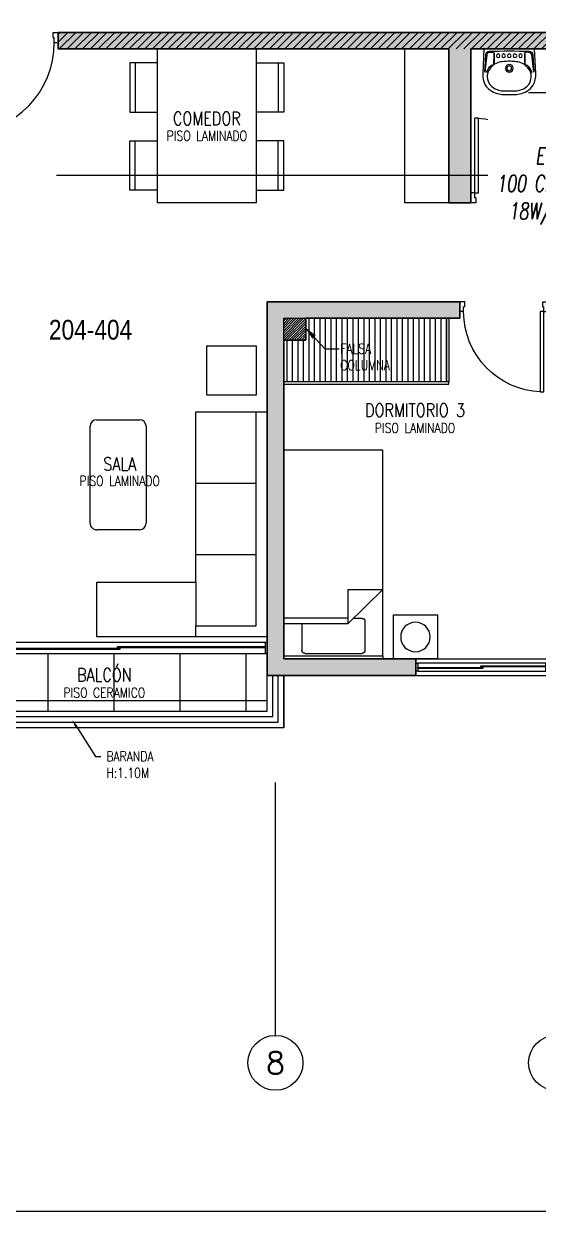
# Model space of a CAD drawing. Header units: millimetres. Extents: x 98 to 155, y -181 to 127.
# Drawn here: x 114.38 to 119.05, y 57.3 to 68.11 of the extents above; entities that cross this region are included whole.
import ezdxf
from ezdxf import colors
from ezdxf.entities.mleader import LeaderData, LeaderLine
from ezdxf.enums import TextEntityAlignment as Align
from ezdxf.math import Vec2, Vec3

# ---------------------------------------------------------------- set-up
doc = ezdxf.new("R2010")
doc.units = ezdxf.units.MM
doc.header["$LTSCALE"] = 15
for name, pattern in [('CENTER', [2, 1.25, -0.25, 0.25, -0.25]), ('HIDDEN2', [0.1875, 0.125, -0.0625]), ('PHANTOM', [63.5, 31.75, -6.35, 6.35, -6.35, 6.35, -6.35]), ('PHANTOM2', [1.25, 0.625, -0.125, 0.125, -0.125, 0.125, -0.125]), ('X-REF_DP_Arquitectura$0$HIDDEN', [0.375, 0.25, -0.125])]:
    doc.linetypes.add(name, pattern=pattern)
doc.layers.get('0').update_dxf_attribs({"color": 250})
for name, color, linetype in [('A-BARANDAS', 250, 'Continuous'), ('A-CORTE', 250, 'CENTER'), ('A-EJES', 250, 'PHANTOM'), ('A-HATCH', 250, 'Continuous'), ('A-MOBILIARIO', 250, 'Continuous'), ('A-MURO BAJO', 250, 'Continuous'), ('A-NUMERACIONDEP', 251, 'Continuous'), ('A-PROYECCIONES INT.', 250, 'HIDDEN2'), ('A-SANITARIOS', 250, 'Continuous'), ('A-TEXTO-ACABADO PISO', 250, 'Continuous'), ('A_50_TextoAmbiente', 252, 'Continuous'), ('A_50_TextoIndicaciones', 250, 'Continuous'), ('A_50_Vigas', 250, 'X-REF_DP_Arquitectura$0$HIDDEN'), ('A_60_HatchEstructuras', 250, 'Continuous'), ('DLP_MOBILIARIO FIJO', 250, 'Continuous'), ('L13 Texto Grande', 150, 'Continuous'), ('L6 Linea fina', 141, 'Continuous'), ('MURO CF 60', 250, 'Continuous')]:
    doc.layers.add(name, color=color, linetype=linetype)
doc.layers.add('A-MUROS', color=252, linetype='Continuous', lineweight=30)
doc.layers.add('A_20_Estructuras', color=250, linetype='Continuous', lineweight=18)
doc.styles.add('JNV ING', font='romans.shx', dxfattribs={"width": 0.7, "oblique": 8, "height": 0.15})
doc.styles.add('R80', font='ARIALN.TTF', dxfattribs={"height": 2.03})
doc.styles.add('ROMANS', font='romans.shx', dxfattribs={"width": 0.8})
doc.styles.add('TXT_COTAS', font='romans.shx', dxfattribs={"width": 0.8})

# ---------------------------------------------------------------- blocks, each defined once
blk = doc.blocks.new('EF-P2-P4')
at = {"layer": 'A_60_HatchEstructuras'}
h = blk.add_hatch(color=256, dxfattribs=at)
h.dxf.hatch_style = 1
h.paths.add_polyline_path([(21.7, -7.525), (11.7, -7.525), (11.7, -7.675), (15.25, -7.675), (15.25, -9.075), (15.45, -9.075), (15.45, -7.675), (18.8, -7.675), (18.8, -9.075), (18.95, -9.075), (18.95, -7.675), (21.5, -7.675), (21.5, -8.925), (19.7, -8.925), (19.7, -9.075), (21.7, -9.075)])
h.paths.add_polyline_path([(15.45, -4.775), (15.25, -4.775), (15.25, -6.175), (11.7, -6.175), (11.7, -6.325), (21.1, -6.325), (21.1, -4.925), (21.525, -4.925), (21.525, -4.775), (19.25, -4.775), (19.25, -4.925), (20.9, -4.925), (20.9, -6.175), (18.5, -6.175), (18.5, -4.775), (18.35, -4.775), (18.35, -6.175), (15.45, -6.175)])
h = blk.add_hatch(color=256, dxfattribs=at)
h.dxf.hatch_style = 1
h.paths.add_polyline_path([(15.35, -9.975), (13.6, -9.975), (13.6, -13.375), (14.95, -13.375), (14.95, -13.225), (13.75, -13.225), (13.75, -10.125), (15.35, -10.125)])
h.paths.add_polyline_path([(16.3, -9.975), (16.15, -9.975), (16.15, -13.375), (16.3, -13.375)])
h.paths.add_polyline_path([(18.85, -9.975), (17.1, -9.975), (17.1, -10.125), (18.7, -10.125), (18.7, -13.225), (17.5, -13.225), (17.5, -13.375), (18.85, -13.375)])
at = {"layer": 'A_20_Estructuras'}
for points in [[(21.7, -7.525), (11.7, -7.525), (11.7, -7.675), (15.25, -7.675), (15.25, -9.075), (15.45, -9.075), (15.45, -7.675), (18.8, -7.675), (18.8, -9.075), (18.95, -9.075), (18.95, -7.675), (21.5, -7.675), (21.5, -8.925), (19.7, -8.925), (19.7, -9.075), (21.7, -9.075)], [(15.35, -9.975), (13.6, -9.975), (13.6, -13.375), (14.95, -13.375), (14.95, -13.225), (13.75, -13.225), (13.75, -10.125), (15.35, -10.125)]]:
    blk.add_lwpolyline(points, close=True, dxfattribs=at)
at = {"layer": 'A_50_Vigas'}
blk.add_line((14.95, -13.375), (16.15, -13.375), dxfattribs=at)
blk.add_lwpolyline([(13.75, -13.375), (13.75, -13.85), (10.8, -13.85)], dxfattribs=at)
blk = doc.blocks.new('A$C72FD42DB')
for p, q in [((0.325, 1.4, 0), (1.225, 1.4, 0)), ((0.325, 0), (0.325, 1.4, 0)), ((1.225, 0), (1.225, 1.4, 0)), ((0.325, 0), (1.225, 0))]:
    blk.add_line(p, q)
for points in [[(0.325, 1.285), (0.075, 1.285), (0.075, 0.835), (0.325, 0.835)], [(0.125, 1.285), (0.125, 0.835)], [(1.225, 1.285), (1.475, 1.285), (1.475, 0.835), (1.225, 0.835)], [(1.425, 1.285), (1.425, 0.835)], [(0.325, 0.125), (0.075, 0.125), (0.075, 0.575), (0.325, 0.575)], [(0.125, 0.125), (0.125, 0.575)], [(1.225, 0.125), (1.475, 0.125), (1.475, 0.575), (1.225, 0.575)], [(1.425, 0.125), (1.425, 0.575)]]:
    blk.add_lwpolyline(points)
blk = doc.blocks.new('1 PLAZA')
for p, q in [((-0.286, -0.322), (-0.286, -0.078)), ((-0.259, -0.051), (0.262, -0.051)), ((0.289, -0.078), (0.289, -0.342)), ((-0.45, -0.322), (0.136, -0.322)), ((0.45, -0.632), (0.136, -0.322)), ((0.136, -0.322), (0.136, -0.632)), ((0.136, -0.371), (-0.45, -0.371)), ((0.262, -0.368), (0.183, -0.368)), ((0.136, -0.632), (0.45, -0.632))]:
    blk.add_line(p, q)
at = {"extrusion": (4.49068e-08, -3.60286e-08, 1), "elevation": 0}
blk.add_lwpolyline([(-0.45, -0.029), (0.45, -0.029), (0.45, 0), (-0.45, 0)], close=True, dxfattribs=at)
blk.add_lwpolyline([(-0.45, -1.9), (-0.45, -0.029), (0.45, -0.029), (0.45, -1.9)], close=True)
for centre, start, end in [((-0.259, -0.078), 90, 180), ((0.262, -0.078), 0, 90), ((0.262, -0.342), 270, 0)]:
    blk.add_arc(centre, 0.0267, start, end)
blk = doc.blocks.new('VELADOR')
blk.add_lwpolyline([(0, 0.4), (0, 0), (0.4, 0), (0.4, 0.4)], close=True)
blk.add_circle((0.2, 0.2), 0.134)
blk = doc.blocks.new('*U144')
for p, q in [((0.01, 0.755), (0.01, 0.8)), ((0.1, 0.765), (0.055, 0.765)), ((0.055, 0.755), (0.055, 0.765)), ((0.1, 0.765), (0.1, 0.8)), ((0.055, 0.755), (0.01, 0.755)), ((0.055, 0.045), (0.01, 0.045)), ((0.01, 0.045), (0.01, 0)), ((0.055, 0.045), (0.055, 0.035)), ((0.1, 0.035), (0.055, 0.035)), ((0.1, 0.035), (0.1, 0))]:
    blk.add_line(p, q)
blk.add_lwpolyline([(0.83, 0.07), (0.83, 0.035), (0.1, 0.035), (0.1, 0.07)], close=True)
at = {"linetype": 'HIDDEN2'}
blk.add_arc((0.1, 0.034), 0.731, 2.2301, 89.9672, dxfattribs=at)
blk = doc.blocks.new('VP.120')
at = {"layer": 'A-MURO BAJO'}
for p, q in [((0, 0), (1.2, 0)), ((0, -0.15), (1.2, -0.15))]:
    blk.add_line(p, q, dxfattribs=at)
at = {"layer": 'DLP_MOBILIARIO FIJO', "color": 251}
for p, q in [((0.02, -0.038), (1.18, -0.038)), ((1.18, -0.113), (0.02, -0.113))]:
    blk.add_line(p, q, dxfattribs=at)
at = {"layer": 'DLP_MOBILIARIO FIJO', "color": 6}
for points in [[(0, -0.113), (0.02, -0.113), (0.02, -0.038), (0, -0.038)], [(1.2, -0.113), (1.18, -0.113), (1.18, -0.038), (1.2, -0.038)]]:
    blk.add_lwpolyline(points, close=True, dxfattribs=at)
at = {"layer": 'DLP_MOBILIARIO FIJO', "elevation": 0}
for points in [[(0.61, -0.063), (0.02, -0.063), (0.02, -0.073), (0.61, -0.073)], [(0.59, -0.088), (1.18, -0.088), (1.18, -0.078), (0.59, -0.078)]]:
    blk.add_lwpolyline(points, close=True, dxfattribs=at)
blk = doc.blocks.new('*U146')
for p, q in [((0.01, 0.705), (0.01, 0.75)), ((0.055, 0.705), (0.01, 0.705)), ((0.1, 0.715), (0.055, 0.715)), ((0.055, 0.705), (0.055, 0.715)), ((0.1, 0.715), (0.1, 0.75)), ((0.055, 0.045), (0.01, 0.045)), ((0.01, 0.045), (0.01, 0)), ((0.055, 0.045), (0.055, 0.035)), ((0.1, 0.035), (0.055, 0.035)), ((0.1, 0.035), (0.1, 0))]:
    blk.add_line(p, q)
blk.add_lwpolyline([(0.78, 0.07), (0.78, 0.035), (0.1, 0.035), (0.1, 0.07)], close=True)
at = {"linetype": 'HIDDEN2'}
blk.add_arc((0.1, 0.034), 0.681, 2.2301, 89.9672, dxfattribs=at)
blk = doc.blocks.new('BOWL-ITALGRIF_VARADERO_01')
for p, q in [((-0.203, -0.197), (-0.221, -0.038)), ((0.203, -0.197), (0.221, -0.038)), ((-0.14, -0.208), (-0.142, -0.108)), ((-0.137, -0.205), (-0.137, -0.112)), ((0.138, -0.205), (0.138, -0.112)), ((0.14, -0.208), (0.142, -0.108)), ((-0.175, -0.222), (-0.154, -0.222)), ((0.175, -0.222), (0.154, -0.222))]:
    blk.add_line(p, q)
for points in [[(-0.092, 0.159, -0.02989), (-0.046, 0.165, -0.007822), (0.046, 0.165, -0.02989), (0.092, 0.159, -0.091737), (0.16, 0.134, -0.112496), (0.218, 0.079, -0.147885), (0.24, -0.026), (0.23, -0.25), (-0.23, -0.25), (-0.24, -0.026, -0.147885), (-0.218, 0.079, -0.112496), (-0.16, 0.134, -0.091737)], [(-0.05, -0.136, -0.062677), (-0.105, -0.125, -0.110639), (-0.158, -0.091, -0.120976), (-0.195, -0.034, -0.061198), (-0.2, 0, -0.21707), (-0.159, 0.092, -0.174983), (-0.055, 0.13, -0.010618), (0, 0.131, -0.010618), (0.055, 0.13, -0.174983), (0.159, 0.092, -0.21707), (0.2, 0, -0.061198), (0.195, -0.034, -0.120976), (0.158, -0.091, -0.110639), (0.105, -0.125, -0.062677), (0.05, -0.136, -0.017583), (0, -0.138, -0.017583)]]:
    blk.add_lwpolyline(points, format="xyb", close=True)
for points in [[(-0.222, -0.038), (-0.214, -0.195, 0.390823), (-0.181, -0.229, 0.017524), (0.181, -0.229, 0.390823), (0.214, -0.195), (0.222, -0.038)], [(-0.207, -0.035, 0.005), (-0.206, -0.038, 0.121292), (-0.166, -0.1, 0.007977), (-0.162, -0.103)], [(0.207, -0.035, -0.005), (0.206, -0.038, -0.121292), (0.166, -0.1, -0.007977), (0.162, -0.103)]]:
    blk.add_lwpolyline(points, format="xyb")
for centre, radius in [((0, -0.075), 0.035), ((0, -0.075), 0.0215), ((-0.101, -0.188), 0.0165), ((-0.051, -0.188), 0.0165), ((0, -0.188), 0.0165), ((0.051, -0.188), 0.0165), ((0.102, -0.188), 0.0165)]:
    blk.add_circle(centre, radius)
for centre, radius, start, end in [((-0.158, -0.099), 0.006, 226.6431, 46.6431), ((-0.14, -0.108), 0.002, 54.3619, 181.1374), ((0.14, -0.108), 0.002, 358.8626, 125.6381), ((0.158, -0.099), 0.006, 133.3569, 313.3569), ((-0.175, -0.194), 0.028, 186.3111, 270), ((-0.154, -0.205), 0.017, 270, 0), ((-0.154, -0.208), 0.014, 270, 1.1374), ((-0.135, -0.112), 0.002, 56.7109, 180), ((0.105, -0.125), 9.094947017729287e-16, 0, 217.6714), ((0.136, -0.112), 0.002, 0, 123.2891), ((0.155, -0.205), 0.017, 180, 270), ((0.154, -0.208), 0.014, 178.8626, 270), ((0.175, -0.194), 0.028, 270, 353.6889)]:
    blk.add_arc(centre, radius, start, end)
blk = doc.blocks.new('*U145')
for p, q in [((0.01, 0.855), (0.01, 0.9)), ((0.1, 0.865), (0.055, 0.865)), ((0.055, 0.855), (0.055, 0.865)), ((0.1, 0.865), (0.1, 0.9)), ((0.055, 0.855), (0.01, 0.855)), ((0.055, 0.045), (0.01, 0.045)), ((0.01, 0.045), (0.01, 0)), ((0.055, 0.045), (0.055, 0.035)), ((0.1, 0.035), (0.055, 0.035)), ((0.1, 0.035), (0.1, 0))]:
    blk.add_line(p, q)
blk.add_lwpolyline([(0.93, 0.07), (0.93, 0.035), (0.1, 0.035), (0.1, 0.07)], close=True)
at = {"linetype": 'HIDDEN2'}
blk.add_arc((0.1, 0.034), 0.831, 2.2301, 89.9672, dxfattribs=at)
blk = doc.blocks.new('SOFA SEC')
for p, q in [((0, 0.65), (0.1, 0.65)), ((0.1, 0.65), (0.1, 0.1)), ((0.5, 0.65), (0.1, 0.65)), ((0.75, 0.65), (0.75, 0.1)), ((1.4, 0.65), (1.4, 0.1)), ((0.1, 0.1), (2.05, 0.1))]:
    blk.add_line(p, q)
blk.add_lwpolyline([(0.5, 1.55), (0.5, 0.65), (2.05, 0.65), (2.05, 0), (0, 0), (0, 1.55)], close=True)
blk = doc.blocks.new('MESA CENTRO')
for p, q in [((-0.194, 0), (0.194, 0)), ((-0.254, -0.942), (-0.254, -0.06)), ((0.254, -0.06), (0.254, -0.942)), ((0.194, -1.002), (-0.194, -1.002))]:
    blk.add_line(p, q)
for centre, start, end in [((-0.194, -0.06), 90, 180), ((0.194, -0.06), 0, 90), ((-0.194, -0.942), 180, 270), ((0.194, -0.942), 270, 0)]:
    blk.add_arc(centre, 0.06, start, end)
blk = doc.blocks.new('balcon')
at = {"layer": 'A-HATCH'}
h = blk.add_hatch(dxfattribs=at)
h.set_pattern_fill('_USER', color=256, scale=0.6, double=1, pattern_type=0)
h.set_pattern_definition([(360, (-7e-06, 0.15), (0, 0.6), []), (90, (-7e-06, 0.15), (-0.6, 4e-17), [])])
h.paths.add_polyline_path([(2.8, 0.15), (2.8, 0.675), (0, 0.675), (0, 0.15)])
at = {"layer": 'A-BARANDAS'}
for points in [[(0, 0.1), (2.85, 0.1), (2.85, 0.475)], [(0, 0.05), (2.9, 0.05), (2.9, 0.475)]]:
    blk.add_lwpolyline(points, dxfattribs=at)
at = {"layer": 'A-MURO BAJO'}
blk.add_line((2.95, 0, 0), (2.95, 0.475, 0), dxfattribs=at)
blk.add_lwpolyline([(0, 0.15), (2.8, 0.15), (2.8, 0.475)], dxfattribs=at)
at = {"layer": 'A-MURO BAJO', "elevation": 0}
blk.add_lwpolyline([(0, 0), (2.95, 0)], dxfattribs=at)
blk = doc.blocks.new('_Dot')
at = {"color": 0, "linetype": 'ByBlock', "lineweight": -2}
blk.add_line((-0.5, 0), (-1, 0), dxfattribs=at)
at = {"color": 0, "linetype": 'ByBlock', "const_width": 0.5}
blk.add_lwpolyline([(-0.25, 0, 1), (0.25, 0, 1)], format="xyb", close=True, dxfattribs=at)
blk = doc.blocks.new('Ejes_Torre C')
at = {"layer": 'A-EJES', "linetype": 'PHANTOM2'}
blk.add_lwpolyline([(15.025, -2.8), (15.025, -0.5)], dxfattribs=at)
at = {"layer": 'A-EJES', "linetype": 'Continuous'}
for centre in [(15.025, -3.05), (17.575, -3.05)]:
    blk.add_circle(centre, 0.25, dxfattribs=at)
at = {"layer": 'A-EJES', "linetype": 'Continuous', "style": 'ROMANS'}
blk.add_text('8', height=0.2, dxfattribs=at).set_placement((15.025, -3.05), align=Align.MIDDLE_CENTER)
blk = doc.blocks.new('Cortes-Elev.')
at = {"layer": 'A-CORTE', "linetype": 'CENTER', "ltscale": 0.5}
blk.add_lwpolyline([(-1.966, 27.228), (51.86, 27.228)], dxfattribs=at)
blk = doc.blocks.new('Vent SSHH F1')
at = {"layer": 'L6 Linea fina'}
ml = blk.add_multileader_mtext('Standard', dxfattribs=at)
ml.set_content('{\\LEA-01}\\PEXTRACTOR AXIAL\\P100 CFM Y 0.05" C.A.\\P18W/220V/1F/60Hz', color=12, style='JNV ING')
ml.set_leader_properties(color=256, linetype='ByLayer', lineweight=-1)
ml.build(insert=Vec2(0, 0))
ml.multileader.update_dxf_attribs({"dogleg_length": 0.05, "arrow_head_size": 0.15})
ctx = ml.context
ctx.base_point, ctx.char_height, ctx.arrow_head_size, ctx.landing_gap_size, ctx.plane_origin = Vec3(13.664, -3.973, 0), 0.15, 0.15, 0.07, Vec3(16.071, -4.575, 0)
ctx.text_align_type = 2
notes = []
notes.append((ctx, [(0, (1, 1, 0), (15.628, -3.973, 0), (-1, 0), 0.05, [(0, [(16.075, -3.759, 0)], 0, [])])]))
ctx.mtext.insert, ctx.mtext.alignment, ctx.mtext.flow_direction = Vec3(15.508, -3.873, 0), 3, 5
ctx.mtext.has_bg_fill, ctx.mtext.bg_color, ctx.mtext.bg_scale_factor, ctx.mtext.bg_transparency, ctx.mtext.use_window_bg_color = 1, -1027028792, 1.5, 0, 1
for ctx, leaders in notes:
    for number, flags, end, landing, length, lines in leaders:
        leader = LeaderData()
        leader.index, (leader.has_last_leader_line, leader.has_dogleg_vector, leader.attachment_direction) = number, flags
        leader.last_leader_point, leader.dogleg_vector, leader.dogleg_length = Vec3(end), Vec3(landing), length
        for number, points, colour, breaks in lines:
            line = LeaderLine()
            line.index, line.vertices, line.color, line.breaks = number, Vec3.list(points), colors.encode_raw_color(colour), breaks
            leader.lines.append(line)
        ctx.leaders.append(leader)

msp = doc.modelspace()

# ---------------------------------------------------------------- hatches: boundary and pattern name
at = {"layer": 'A-HATCH'}
h = msp.add_hatch(dxfattribs=at)
h.set_pattern_fill('ANSI31', color=256, scale=0.005)
h.set_pattern_definition([(45, (180.271366, 28.8283), (-0.01122532, 0.01122532), [])])
h.paths.add_polyline_path([(116.7417, 65.2299), (116.9417, 65.2299), (116.9417, 65.4299), (116.7417, 65.4299)])
at = {"layer": 'DLP_MOBILIARIO FIJO'}
h = msp.add_hatch(dxfattribs=at)
h.set_pattern_fill('_USER', color=256, scale=0.05, angle=270, pattern_type=0)
h.set_pattern_definition([(270, (118.221673, 64.84993), (0.05, -9e-18), [])])
h.paths.add_polyline_path([(118.2217, 64.8499), (118.2217, 65.4299), (116.9417, 65.4299), (116.9417, 65.2299), (116.7417, 65.2299), (116.7417, 64.8499)])
at = {"layer": 'MURO CF 60'}
h = msp.add_hatch(dxfattribs=at)
h.set_pattern_fill('_USER', color=256, scale=0.05, angle=45, pattern_type=0)
h.set_pattern_definition([(45, (128.67167, 43.02965), (-0.03535534, 0.03535534), [])])
h.paths.add_polyline_path([(121.6417, 68.0299), (114.6917, 68.0299), (114.6917, 67.8799), (121.6417, 67.8799)])
h.paths.add_polyline_path([(124.4917, 68.0299), (121.6417, 68.0299), (121.6417, 67.8799), (124.4917, 67.8799)])

# ---------------------------------------------------------------- linework, layer by layer
at = {"layer": 'A-MOBILIARIO', "elevation": 0}
msp.add_lwpolyline([(116.0417, 64.7299), (116.0417, 65.1799), (116.4917, 65.1799), (116.4917, 64.7299)], close=True, dxfattribs=at)
at = {"layer": 'A-MURO BAJO'}
for p, q in [((116.5717, 62.4799, 0), (113.8117, 62.4799, 0)), ((113.8117, 62.3799, 0), (116.5717, 62.3799, 0))]:
    msp.add_line(p, q, dxfattribs=at)
at = {"layer": 'A-MURO BAJO', "elevation": 0}
msp.add_lwpolyline([(118.2417, 66.4799), (117.8417, 66.4799), (117.8417, 67.8799), (118.2417, 67.8799)], close=True, dxfattribs=at)
at = {"layer": 'A-MUROS'}
for p, q in [((124.6917, 68.0299), (114.6917, 68.0299)), ((114.6917, 67.8799), (114.6917, 68.0299)), ((118.2417, 67.8799), (114.6917, 67.8799)), ((118.2417, 66.4799), (118.2417, 67.8799)), ((120.8417, 67.8799), (118.4417, 67.8799)), ((118.4417, 66.4799), (118.4417, 67.8799)), ((118.4417, 66.4799), (118.2417, 66.4799)), ((116.5917, 62.1799), (116.5917, 65.5799)), ((116.5917, 65.5799), (118.3417, 65.5799)), ((118.3417, 65.4299), (118.3417, 65.5799)), ((116.9417, 65.4299), (116.9417, 65.2299)), ((116.9417, 65.4299), (118.3417, 65.4299)), ((116.9417, 65.2299), (116.7417, 65.2299)), ((116.7417, 62.3299), (116.7417, 65.2299)), ((116.7417, 62.3299), (117.9417, 62.3299)), ((117.9417, 62.1799), (117.9417, 62.3299)), ((116.5917, 62.1799), (117.9417, 62.1799))]:
    msp.add_line(p, q, dxfattribs=at)
at = {"layer": 'A-PROYECCIONES INT.'}
msp.add_line((120.8417, 67.4799), (118.4417, 67.4799), dxfattribs=at)
at = {"layer": 'DLP_MOBILIARIO FIJO'}
msp.add_lwpolyline([(116.7417, 65.4299), (118.2217, 65.4299), (118.2217, 64.8499), (116.7417, 64.8499)], close=True, dxfattribs=at)
at = {"layer": 'DLP_MOBILIARIO FIJO', "elevation": 0}
for points in [[(118.2217, 65.4299), (118.2417, 65.4299), (118.2417, 64.8499), (118.2217, 64.8499)], [(118.2417, 64.8299), (118.2417, 64.8499), (116.7417, 64.8499), (116.7417, 64.8299)], [(116.5917, 62.4799), (116.5717, 62.4799), (116.5717, 62.3799), (116.5917, 62.3799)], [(115.2517, 62.4174), (113.8117, 62.4174), (113.8117, 62.4274), (115.2517, 62.4274)], [(115.2317, 62.4424), (116.5717, 62.4424), (116.5717, 62.4324), (115.2317, 62.4324)]]:
    msp.add_lwpolyline(points, close=True, dxfattribs=at)
at = {"layer": 'L13 Texto Grande'}
msp.add_lwpolyline([(101.6417, 57.3047), (144.2178, 57.3047)], dxfattribs=at)

# ---------------------------------------------------------------- block references
msp.add_blockref('EF-P2-P4', (102.9917, 75.5547))
at = {"xscale": -1, "rotation": 180}
msp.add_blockref('VP.120', (117.9417, 62.1799, 0), dxfattribs=at)
at = {"layer": 'A-CORTE'}
msp.add_blockref('Cortes-Elev.', (101.6417, 39.505), dxfattribs=at)
at = {"layer": 'A-EJES'}
msp.add_blockref('Ejes_Torre C', (101.6417, 61.7049), dxfattribs=at)
at = {"layer": 'A-MOBILIARIO'}
for name, p, rotation in [('*U145', (113.7917, 68.0399, 0), 270), ('A$C72FD42DB', (116.8172, 67.8799, 0), 180), ('MESA CENTRO', (115.2363, 64.5071, 0), 359.9999774208889), ('SOFA SEC', (116.5917, 62.5299, 0), 89.99956714789806)]:
    msp.add_blockref(name, p, dxfattribs=dict(at, rotation=rotation))
at = {"layer": 'A-MOBILIARIO', "xscale": -1}
for name, p, rotation in [('*U146', (118.4417, 66.4699, 0), 270), ('*U144', (119.1417, 65.5899, 0), 90)]:
    msp.add_blockref(name, p, dxfattribs=dict(at, rotation=rotation))
at = {"layer": 'A-MOBILIARIO', "extrusion": (4.49068e-08, 3.60286e-08, -1), "rotation": 180}
for name, p, zscale in [('1 PLAZA', (-117.1917, 62.3299, 0), -1.00000000000002), ('VELADOR', (-117.7387, 62.7299, 0), -1.000000000000018)]:
    msp.add_blockref(name, p, dxfattribs=dict(at, zscale=zscale))
at = {"layer": 'A-MUROS'}
msp.add_blockref('balcon', (113.7917, 61.7049), dxfattribs=at)
at = {"layer": 'A-SANITARIOS', "xscale": -1, "rotation": 180}
msp.add_blockref('BOWL-ITALGRIF_VARADERO_01', (118.7917, 67.6299, 0), dxfattribs=at)

# ---------------------------------------------------------------- texts
at = {"layer": 'A-TEXTO-ACABADO PISO', "char_height": 0.09, "attachment_point": 2, "rotation": 0.00002, "style": 'ROMANS'}
for width, insert in [(1.20225, (116.0429, 67.1347)), (1.20225, (117.9355, 64.4762)), (1.034523, (115.2516, 63.9946, 0))]:
    msp.add_mtext_dynamic_manual_height_columns('PISO LAMINADO', width=width, gutter_width=12.5, heights=[0], dxfattribs=dict(at, insert=insert))
at = {"layer": 'A-TEXTO-ACABADO PISO', "insert": (115.1114, 62.068), "char_height": 0.09, "attachment_point": 2, "style": 'ROMANS'}
msp.add_mtext_dynamic_manual_height_columns('PISO CERAMICO', width=1.20225, gutter_width=12.5, heights=[0], dxfattribs=at)
at = {"layer": 'A_50_TextoAmbiente', "style": 'ROMANS', "width": 0.8}
for s, p in [('COMEDOR', (116.0429, 67.1883)), ('DORMITORIO 3', (117.9352, 64.5331)), ('SALA', (115.2516, 64.0435, 0)), ('BALCÓN', (115.1117, 62.1247, 0))]:
    msp.add_text(s, height=0.12, dxfattribs=at).set_placement(p, align=Align.CENTER)

# ---------------------------------------------------------------- leaders
at = {"layer": 'A-NUMERACIONDEP'}
ml = msp.add_multileader_mtext('Standard', dxfattribs=at)
ml.set_content('204-404', color=256, style='R80')
ml.set_leader_properties(color=256)
ml.set_arrow_properties(name='DOT')
ml.build(insert=Vec2(0, 0))
ml.multileader.update_dxf_attribs({"leader_type": 0, "has_text_frame": 1, "text_left_attachment_type": 2, "text_right_attachment_type": 2, "dogleg_length": 0.36, "arrow_head_size": 0.06, "scale": 0.06})
ctx = ml.context
ctx.base_point, ctx.scale, ctx.char_height, ctx.arrow_head_size, ctx.landing_gap_size, ctx.plane_origin = Vec3(114.5557, 65.3236), 0.06, 0.18, 0.06, 0.06, Vec3(113.6533, 65.3192)
ctx.left_attachment, ctx.right_attachment, ctx.text_align_type = 2, 2, 1
notes = []
notes.append((ctx, [(0, (1, 1, 0), (115.5081, 65.3236), (-1, 0), 0.0917, [(0, [(115.7946, 65.6725)], 0, [])])]))
ctx.mtext.insert, ctx.mtext.width, ctx.mtext.alignment, ctx.mtext.flow_direction = Vec3(114.9861, 65.4155), 0.461923, 2, 5
at = {"layer": 'A_50_TextoIndicaciones'}
ml = msp.add_multileader_mtext('Standard', dxfattribs=at)
ml.set_content('FALSA COLUMNA', color=256, style='ROMANS')
ml.set_leader_properties(color=7)
ml.build(insert=Vec2(0, 0))
ml.multileader.update_dxf_attribs({"dogleg_length": 1.3073, "arrow_head_size": 0.13, "scale": 0.1})
ctx = ml.context
ctx.base_point, ctx.scale, ctx.char_height, ctx.arrow_head_size, ctx.landing_gap_size, ctx.plane_origin = Vec3(117.2458, 65.1524), 0.1, 0.09, 0.13, 0.01, Vec3(117.0312, 64.1691)
notes.append((ctx, [(0, (1, 1, 0), (117.1151, 65.1524), (1, 0), 0.1307, [(0, [(116.929, 65.3534)], 0, [])])]))
ctx.mtext.insert, ctx.mtext.width, ctx.mtext.defined_height, ctx.mtext.flow_direction = Vec3(117.2558, 65.1974), 0.532149, 0.5349, 5
ml = msp.add_multileader_mtext('Standard', dxfattribs=at)
ml.set_content('\\pxsm1;BARANDA \\P\\pt16;H:1.10M', color=256, style='TXT_COTAS')
ml.set_leader_properties(color=256)
ml.build(insert=Vec2(0, 0))
ml.multileader.update_dxf_attribs({"dogleg_length": 0.05, "arrow_head_size": 0.07})
ctx = ml.context
ctx.base_point, ctx.char_height, ctx.arrow_head_size, ctx.landing_gap_size, ctx.plane_origin = Vec3(115.0796, 61.4434), 0.09, 0.07, 0.05, Vec3(114.6699, 61.8604)
notes.append((ctx, [(0, (1, 1, 0), (115.0296, 61.4434), (1, 0), 0.05, [(0, [(114.8198, 61.7738)], 0, [])])]))
ctx.mtext.insert, ctx.mtext.width, ctx.mtext.defined_height, ctx.mtext.flow_direction = Vec3(115.1296, 61.4884), 1.102183, 0.8046, 5
for ctx, leaders in notes:
    for number, flags, end, landing, length, lines in leaders:
        leader = LeaderData()
        leader.index, (leader.has_last_leader_line, leader.has_dogleg_vector, leader.attachment_direction) = number, flags
        leader.last_leader_point, leader.dogleg_vector, leader.dogleg_length = Vec3(end), Vec3(landing), length
        for number, points, colour, breaks in lines:
            line = LeaderLine()
            line.index, line.vertices, line.color, line.breaks = number, Vec3.list(points), colors.encode_raw_color(colour), breaks
            leader.lines.append(line)
        ctx.leaders.append(leader)

# ---------------------------------------------------------------- next in the draw order: block references
at = {"layer": 'L6 Linea fina'}
msp.add_blockref('Vent SSHH F1', (104.7417, 71.1047, 0), dxfattribs=at)

doc.saveas('drawing.dxf')
